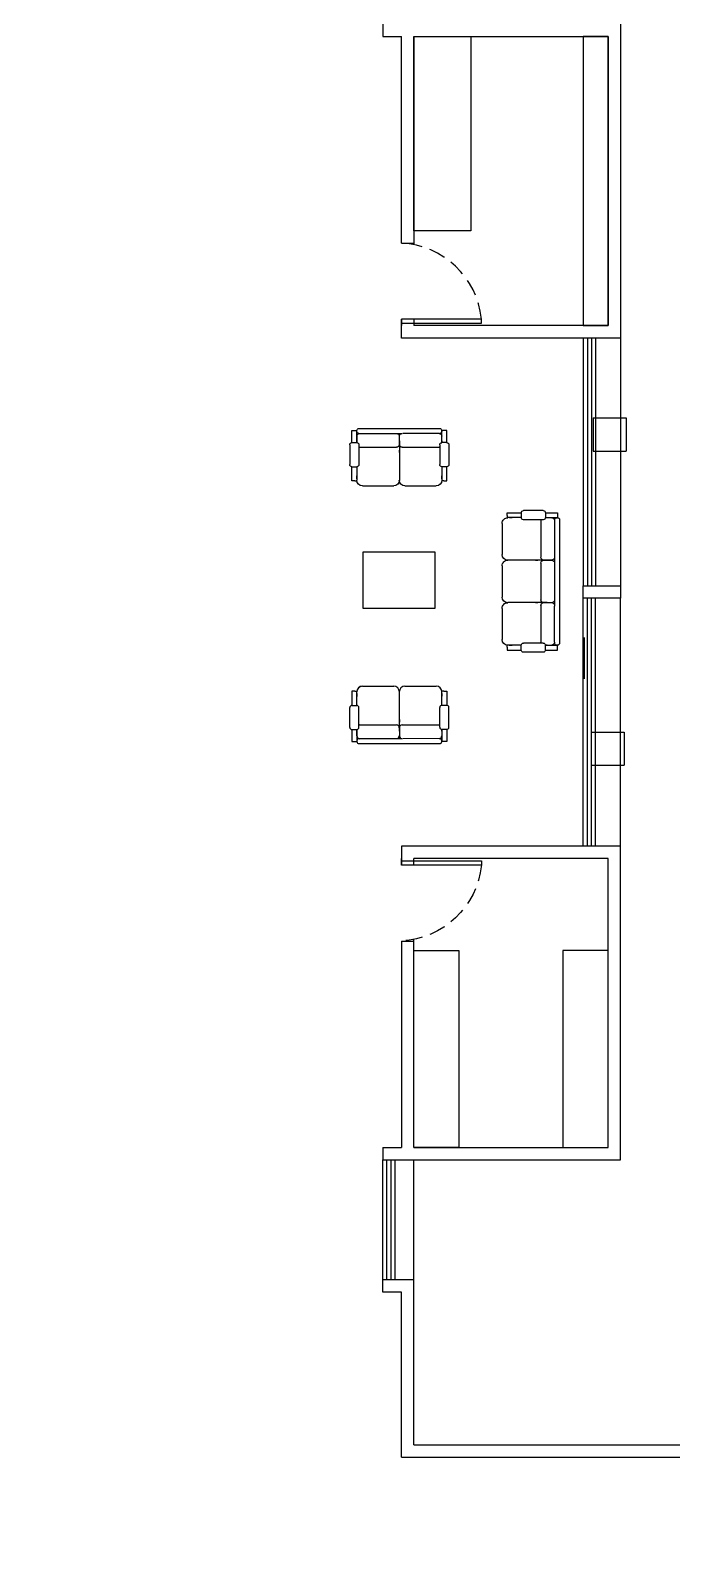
# Model space of a CAD drawing. Header units: millimetres. Extents: x -1615 to -538, y 177 to 397.
# Drawn here: x -1302 to -1294.24, y 341.75 to 360.11 of the extents above; entities that cross this region are included whole.
import ezdxf

# ---------------------------------------------------------------- set-up
doc = ezdxf.new("R2010")
doc.units = ezdxf.units.MM
doc.linetypes.add('OCULTA2', pattern=[0.3, 0.2, -0.1])
for name, color, linetype in [('MOB', 7, 'Continuous'), ('MUEB', 251, 'Continuous'), ('MUEBLES', 9, 'Continuous'), ('MUROS', 1, 'Continuous'), ('VENT', 4, 'Continuous'), ('VENTANAS', 4, 'Continuous')]:
    doc.layers.add(name, color=color, linetype=linetype)

# ---------------------------------------------------------------- blocks, each defined once
blk = doc.blocks.new('SILLON4')
at = {"layer": 'MOB'}
for p, q in [((0.609, 1.016), (0.262, 0.867)), ((0.719, 0.998), (0.696, 0.988)), ((0.706, 0.964), (0.699, 0.98)), ((0.763, 0.83), (0.706, 0.964)), ((0.706, 0.964), (0.72, 0.932)), ((0.763, 0.83), (0.706, 0.964)), ((0.719, 0.998), (0.751, 1.012)), ((0.751, 1.012), (0.818, 0.854)), ((0.136, 0.814), (-0.211, 0.665)), ((0.414, 0.34), (0.226, 0.778)), ((0.436, 0.289), (0.226, 0.777)), ((0.844, 0.576), (0.75, 0.797)), ((0.818, 0.854), (0.763, 0.83)), ((0.947, 0.62), (0.852, 0.84)), ((-0.337, 0.611), (-0.684, 0.462)), ((-0.059, 0.137), (-0.247, 0.575)), ((0.825, 0.6), (0.415, 0.424)), ((0.933, 0.586), (0.878, 0.562)), ((0.878, 0.562), (0.909, 0.492)), ((0.933, 0.586), (0.991, 0.452)), ((-0.81, 0.408), (-1.156, 0.26)), ((-0.81, 0.408), (-1.156, 0.26)), ((0.922, 0.396), (-0.922, -0.396)), ((-0.684, 0.29), (-0.72, 0.372)), ((0.898, 0.451), (-0.061, 0.038)), ((0.352, 0.398), (-0.058, 0.222)), ((0.358, 0.471), (0.37, 0.443)), ((0.397, 0.38), (0.436, 0.29)), ((0.891, 0.446), (0.481, 0.271)), ((0.909, 0.491), (0.936, 0.428)), ((0.991, 0.452), (0.936, 0.428)), ((-0.531, -0.066), (-0.696, 0.317)), ((-0.121, 0.195), (-0.531, 0.019)), ((-0.115, 0.268), (-0.103, 0.24)), ((-1.219, 0.167), (-1.251, 0.154)), ((-1.251, 0.154), (-1.183, -0.004)), ((-1.219, 0.167), (-1.196, 0.177)), ((-1.185, 0.154), (-1.192, 0.169)), ((-1.157, 0.087), (-1.192, 0.169)), ((-1.128, 0.02), (-1.185, 0.154)), ((-1.185, 0.154), (-1.172, 0.121)), ((-1.183, -0.004), (-1.128, 0.02)), ((-1, -0.214), (-1.094, 0.006)), ((-0.041, 0.047), (-0.945, -0.341)), ((-0.588, 0.065), (-0.576, 0.037)), ((-0.076, 0.177), (-0.037, 0.087)), ((-1.102, -0.258), (-1.197, -0.038)), ((-0.594, -0.008), (-1.013, -0.188)), ((-0.549, -0.026), (-0.51, -0.116)), ((-0.464, -0.135), (-0.534, -0.165)), ((-1.068, -0.272), (-1.013, -0.248)), ((-1.068, -0.272), (-1.011, -0.406)), ((-1.013, -0.248), (-0.955, -0.383)), ((-1.012, -0.251), (-0.979, -0.328)), ((-1.011, -0.406), (-0.956, -0.382)), ((-0.956, -0.382), (-0.959, -0.375))]:
    blk.add_line(p, q, dxfattribs=at)
for centre, radius, start, end in [((0.636, 0.953), 0.0686, 23.2236, 113.2236), ((0.163, 0.751), 0.0686, 23.2236, 113.2236), ((0.163, 0.751), 0.0686, 23.2236, 113.2236), ((0.289, 0.804), 0.0686, 113.2236, 203.2236), ((0.773, 0.807), 0.0257, 113.2236, 203.2236), ((0.829, 0.83), 0.0257, 23.2236, 113.2236), ((-0.31, 0.548), 0.0686, 23.2236, 113.2236), ((-0.31, 0.548), 0.0686, 23.2236, 113.2236), ((-0.184, 0.602), 0.0686, 113.2236, 203.2236), ((0.868, 0.586), 0.0257, 203.2236, 293.2236), ((0.923, 0.61), 0.0257, 293.2236, 23.2236), ((-0.783, 0.345), 0.0686, 23.2236, 113.2236), ((-0.783, 0.345), 0.0686, 23.2236, 113.2236), ((-0.656, 0.399), 0.0686, 113.2236, 203.2236), ((0.365, 0.366), 0.0343, 23.2236, 113.2236), ((0.429, 0.392), 0.0343, 113.2236, 203.2236), ((0.877, 0.478), 0.0343, 293.2236, 23.2236), ((0.908, 0.427), 0.0257, 23.2236, 113.2236), ((0.912, 0.419), 0.0257, 293.2236, 23.2236), ((-1.129, 0.197), 0.0686, 113.2236, 203.2236), ((-0.107, 0.163), 0.0343, 23.2236, 113.2236), ((-0.044, 0.19), 0.0343, 113.2236, 203.2236), ((0.404, 0.276), 0.0343, 293.2236, 23.2236), ((0.467, 0.302), 0.0343, 203.2236, 293.2236), ((-1.118, -0.004), 0.0257, 23.2236, 113.2236), ((-0.517, -0.012), 0.0343, 113.2236, 203.2236), ((-0.069, 0.073), 0.0343, 293.2236, 23.2236), ((-0.006, 0.1), 0.0343, 203.2236, 293.2236), ((-1.173, -0.028), 0.0257, 113.2236, 203.2236), ((-0.58, -0.039), 0.0343, 23.2236, 113.2236), ((-0.541, -0.13), 0.0343, 293.2236, 23.2236), ((-0.478, -0.103), 0.0343, 203.2236, 293.2236), ((-1.078, -0.248), 0.0257, 203.2236, 293.2236), ((-1.023, -0.224), 0.0257, 293.2236, 23.2236), ((-0.955, -0.318), 0.0257, 203.2236, 293.2236), ((-0.935, -0.365), 0.0257, 113.2236, 203.2236), ((-0.932, -0.372), 0.0257, 203.2236, 293.2236)]:
    blk.add_arc(centre, radius, start, end, dxfattribs=at)
blk = doc.blocks.new('A$C63B07002')
at = {"layer": 'MOB', "xscale": -1, "rotation": 51.18713273036943}
blk.add_blockref('SILLON4', (1.259, 0.489), dxfattribs=at)
blk = doc.blocks.new('sofa 1')
at = {"layer": 'MOB'}
for p, q in [((1338.141, 50.121), (1338.381, 50.121)), ((1337.945, 50.01), (1337.945, 48.518)), ((1337.969, 50.096), (1337.969, 50.036)), ((1338.115, 50.096), (1337.969, 50.096)), ((1338.038, 50.036), (1337.969, 50.036)), ((1338.005, 50.01), (1338.004, 48.966)), ((1338.004, 50.001), (1338.004, 49.556)), ((1338.115, 50.036), (1338.038, 50.036)), ((1338.115, 50.096), (1338.115, 50.036)), ((1338.141, 50.01), (1338.381, 50.01)), ((1338.17, 50.001), (1338.171, 49.556)), ((1338.578, 50.096), (1338.407, 50.096)), ((1338.407, 50.096), (1338.407, 50.036)), ((1338.407, 50.036), (1338.552, 50.036)), ((1338.407, 50.036), (1338.552, 50.036)), ((1338.552, 50.036), (1338.517, 50.036)), ((1338.552, 50.036), (1338.57, 50.036)), ((1338.578, 50.061), (1338.578, 50.096)), ((1338.578, 50.061), (1338.578, 50.036)), ((1338.638, 49.967), (1338.638, 49.59)), ((1338.038, 49.521), (1338.57, 49.521)), ((1338.137, 49.521), (1338.039, 49.521)), ((1338.094, 49.521), (1338.571, 49.521)), ((1338.171, 49.487), (1338.171, 49.041)), ((1338.236, 49.521), (1338.206, 49.521)), ((1338.639, 49.453), (1338.639, 49.075)), ((1338.005, 48.527), (1338.004, 48.966)), ((1338.137, 49.007), (1338.039, 49.007)), ((1338.094, 49.007), (1338.571, 49.007)), ((1338.171, 48.973), (1338.172, 48.527)), ((1338.236, 49.007), (1338.206, 49.007)), ((1338.639, 48.938), (1338.639, 48.561)), ((1337.97, 48.432), (1337.97, 48.492)), ((1337.97, 48.492), (1337.978, 48.492)), ((1338.116, 48.492), (1337.97, 48.492)), ((1338.113, 48.492), (1338.03, 48.492)), ((1338.116, 48.492), (1338.039, 48.492)), ((1338.094, 48.492), (1338.116, 48.492)), ((1338.116, 48.432), (1338.116, 48.492)), ((1338.142, 48.518), (1338.382, 48.518)), ((1338.408, 48.432), (1338.408, 48.492)), ((1338.408, 48.492), (1338.553, 48.492)), ((1338.408, 48.492), (1338.511, 48.492)), ((1338.481, 48.492), (1338.571, 48.492)), ((1338.481, 48.492), (1338.571, 48.492)), ((1338.553, 48.492), (1338.518, 48.492)), ((1338.553, 48.492), (1338.571, 48.492)), ((1338.579, 48.467), (1338.579, 48.493)), ((1338.579, 48.467), (1338.579, 48.432)), ((1338.116, 48.432), (1337.97, 48.432)), ((1338.142, 48.407), (1338.382, 48.407)), ((1338.579, 48.432), (1338.408, 48.432))]:
    blk.add_line(p, q, dxfattribs=at)
for centre, radius, start, end in [((1338.141, 50.096), 0.0257, 90.0062, 180.0062), ((1338.381, 50.096), 0.0257, 0.0062, 90.0062), ((1337.97, 50.01), 0.0257, 90.0062, 180.0062), ((1337.979, 50.01), 0.0257, 0.0062, 90.0062), ((1338.038, 50.001), 0.0343, 90.0062, 180.0062), ((1338.141, 50.036), 0.0257, 180.0062, 270.0062), ((1338.381, 50.036), 0.0257, 270.0062, 0.0062), ((1338.57, 49.967), 0.0686, 0.0062, 90.0062), ((1338.57, 49.59), 0.0686, 270.0062, 0.0062), ((1338.038, 49.556), 0.0343, 180.0062, 270.0062), ((1338.039, 49.487), 0.0343, 90.0062, 180.0062), ((1338.136, 49.556), 0.0343, 270.0062, 0.0062), ((1338.137, 49.487), 0.0343, 0.0062, 90.0062), ((1338.571, 49.453), 0.0686, 0.0062, 90.0062), ((1338.571, 49.453), 0.0686, 0.0062, 90.0062), ((1338.039, 49.041), 0.0343, 180.0062, 270.0062), ((1338.137, 49.041), 0.0343, 270.0062, 0.0062), ((1338.571, 49.075), 0.0686, 270.0062, 0.0062), ((1338.039, 48.973), 0.0343, 90.0062, 180.0062), ((1338.137, 48.973), 0.0343, 0.0062, 90.0062), ((1338.571, 48.938), 0.0686, 0.0062, 90.0062), ((1338.571, 48.938), 0.0686, 0.0062, 90.0062), ((1337.97, 48.518), 0.0257, 180.0062, 270.0062), ((1337.978, 48.518), 0.0257, 270.0062, 0.0062), ((1338.039, 48.527), 0.0343, 180.0062, 270.0062), ((1338.142, 48.492), 0.0257, 90.0062, 180.0062), ((1338.137, 48.527), 0.0343, 345.5287, 0.0062), ((1338.382, 48.492), 0.0257, 0.0062, 90.0062), ((1338.571, 48.561), 0.0686, 270.0062, 0.0062), ((1338.142, 48.432), 0.0257, 180.0062, 270.0062), ((1338.382, 48.432), 0.0257, 270.0062, 0.0062)]:
    blk.add_arc(centre, radius, start, end, dxfattribs=at)
blk = doc.blocks.new('sofa2')
at = {"layer": 'MOB'}
for p, q in [((1340.511, 50.095), (1340.511, 50.129)), ((1340.511, 50.129), (1340.682, 50.129)), ((1340.682, 50.129), (1340.682, 50.069)), ((1340.948, 50.155), (1340.708, 50.155)), ((1340.974, 50.129), (1340.974, 50.069)), ((1340.974, 50.129), (1341.12, 50.129)), ((1341.12, 50.129), (1341.12, 50.069)), ((1340.451, 49.623), (1340.451, 50)), ((1340.511, 50.095), (1340.511, 50.069)), ((1340.537, 50.069), (1340.519, 50.069)), ((1340.609, 50.069), (1340.519, 50.069)), ((1340.609, 50.069), (1340.519, 50.069)), ((1340.682, 50.069), (1340.537, 50.069)), ((1340.537, 50.069), (1340.572, 50.069)), ((1340.682, 50.069), (1340.579, 50.069)), ((1340.948, 50.043), (1340.708, 50.043)), ((1340.919, 49.589), (1340.918, 50.035)), ((1340.974, 50.069), (1341.051, 50.069)), ((1340.974, 50.069), (1341.12, 50.069)), ((1340.996, 50.069), (1340.974, 50.069)), ((1340.977, 50.069), (1341.06, 50.069)), ((1341.085, 50.035), (1341.086, 49.595)), ((1341.12, 50.069), (1341.112, 50.069)), ((1341.145, 49.066), (1341.145, 50.043)), ((1341.085, 49.066), (1341.085, 49.589)), ((1340.451, 49.109), (1340.451, 49.486)), ((1340.996, 49.555), (1340.519, 49.555)), ((1340.854, 49.555), (1340.884, 49.555)), ((1340.919, 49.074), (1340.919, 49.52)), ((1340.953, 49.555), (1341.051, 49.555)), ((1340.512, 49.014), (1340.512, 49.04)), ((1340.512, 49.014), (1340.512, 48.98)), ((1340.683, 49.04), (1340.519, 49.04)), ((1340.683, 49.04), (1340.52, 49.04)), ((1340.538, 49.04), (1340.52, 49.04)), ((1340.683, 49.04), (1340.538, 49.04)), ((1340.538, 49.04), (1340.573, 49.04)), ((1340.683, 49.04), (1340.538, 49.04)), ((1340.683, 48.98), (1340.683, 49.04)), ((1340.949, 49.066), (1340.709, 49.066)), ((1341.052, 49.04), (1340.975, 49.04)), ((1340.975, 48.98), (1340.975, 49.04)), ((1340.975, 49.04), (1341.052, 49.04)), ((1340.996, 49.04), (1340.975, 49.04)), ((1340.975, 49.04), (1341.051, 49.04)), ((1341.052, 49.04), (1341.121, 49.04)), ((1341.121, 48.98), (1341.121, 49.04)), ((1340.512, 48.98), (1340.683, 48.98)), ((1340.949, 48.954), (1340.709, 48.954)), ((1340.975, 48.98), (1341.121, 48.98))]:
    blk.add_line(p, q, dxfattribs=at)
for centre, radius, start, end in [((1340.708, 50.129), 0.0257, 90.0062, 180.0062), ((1340.948, 50.129), 0.0257, 0.0062, 90.0062), ((1340.519, 50), 0.0686, 90.0062, 180.0062), ((1340.708, 50.069), 0.0257, 180.0062, 270.0062), ((1340.953, 50.035), 0.0343, 165.5287, 180.0062), ((1340.948, 50.069), 0.0257, 270.0062, 0.0062), ((1341.051, 50.035), 0.0343, 0.0062, 90.0062), ((1341.112, 50.043), 0.0257, 90.0062, 180.0062), ((1341.12, 50.043), 0.0257, 0.0062, 90.0062), ((1340.519, 49.623), 0.0686, 180.0062, 270.0062), ((1340.519, 49.623), 0.0686, 180.0062, 270.0062), ((1340.953, 49.589), 0.0343, 180.0062, 270.0062), ((1341.051, 49.589), 0.0343, 270.0062, 0.0062), ((1340.519, 49.486), 0.0686, 90.0062, 180.0062), ((1340.953, 49.52), 0.0343, 90.0062, 180.0062), ((1341.051, 49.52), 0.0343, 0.0062, 90.0062), ((1340.519, 49.109), 0.0686, 180.0062, 270.0062), ((1340.519, 49.109), 0.0686, 180.0062, 270.0062), ((1340.52, 49.109), 0.0686, 180.0062, 270.0062), ((1340.709, 49.04), 0.0257, 90.0062, 180.0062), ((1340.953, 49.074), 0.0343, 180.0062, 194.4837), ((1340.949, 49.04), 0.0257, 0.0062, 90.0062), ((1341.051, 49.074), 0.0343, 270.0062, 0.0062), ((1341.052, 49.074), 0.0343, 270.0062, 0.0062), ((1341.111, 49.066), 0.0257, 180.0062, 270.0062), ((1341.12, 49.066), 0.0257, 270.0062, 0.0062), ((1340.709, 48.98), 0.0257, 180.0062, 270.0062), ((1340.949, 48.98), 0.0257, 270.0062, 0.0062)]:
    blk.add_arc(centre, radius, start, end, dxfattribs=at)
blk = doc.blocks.new('A$C31F15ED4')
at = {"layer": 'VENT'}
blk.add_line((0, 0.03), (0, 0), dxfattribs=at)
blk.add_lwpolyline([(0, 0.03), (0.97, 0.03), (0.97, 0.08), (0, 0.08)], close=True, dxfattribs=at)
at = {"layer": 'VENT', "linetype": 'OCULTA2'}
blk.add_arc((-0.051, -0.025), 1.026, 5.8587, 87.1721, dxfattribs=at)

msp = doc.modelspace()

# ---------------------------------------------------------------- linework, layer by layer
for points in [[(-1297.361, 360.035), (-1296.67, 360.035), (-1296.67, 357.684), (-1297.361, 357.684)], [(-1295.011, 360.035), (-1295.311, 360.035), (-1295.311, 356.535), (-1295.011, 356.535)]]:
    msp.add_lwpolyline(points, close=True)
at = {"layer": 'MOB'}
msp.add_lwpolyline([(-1297.103, 353.793), (-1297.977, 353.793), (-1297.977, 353.114), (-1297.103, 353.114)], close=True, dxfattribs=at)
at = {"layer": 'MUEB'}
msp.add_line((-1295.297, 352.26), (-1295.297, 352.76), dxfattribs=at)
at = {"layer": 'MUEBLES'}
for points in [[(-1297.361, 348.971), (-1296.816, 348.971), (-1296.816, 346.585), (-1297.361, 346.585)], [(-1295.011, 348.971), (-1295.556, 348.971), (-1295.556, 346.585), (-1295.011, 346.585)]]:
    msp.add_lwpolyline(points, dxfattribs=at)
at = {"layer": 'MUROS'}
for p, q in [((-1297.736, 360.185), (-1297.736, 360.035)), ((-1294.861, 360.185), (-1294.861, 356.385)), ((-1297.736, 360.035), (-1297.511, 360.035)), ((-1297.511, 357.535), (-1297.511, 360.035)), ((-1297.361, 360.035), (-1295.011, 360.035)), ((-1297.361, 360.035), (-1297.361, 357.516)), ((-1295.011, 360.035), (-1295.011, 356.535)), ((-1297.512, 357.535), (-1297.362, 357.535)), ((-1297.511, 356.385), (-1297.511, 356.615)), ((-1297.361, 356.615), (-1297.361, 356.535)), ((-1295.011, 356.535), (-1297.361, 356.535)), ((-1295.011, 356.535), (-1295.311, 356.535)), ((-1294.861, 356.385), (-1297.511, 356.385)), ((-1294.861, 356.385), (-1295.311, 356.385)), ((-1295.19, 355.417), (-1294.79, 355.417)), ((-1295.19, 355.417), (-1295.19, 355.017)), ((-1294.79, 355.417), (-1294.79, 355.017)), ((-1295.19, 355.017), (-1294.79, 355.017)), ((-1295.216, 351.615), (-1294.816, 351.615)), ((-1295.216, 351.615), (-1295.216, 351.215)), ((-1294.816, 351.615), (-1294.816, 351.215)), ((-1295.216, 351.215), (-1294.816, 351.215)), ((-1294.861, 350.235), (-1297.511, 350.235)), ((-1297.511, 350.235), (-1297.511, 350.005)), ((-1295.011, 350.085), (-1297.361, 350.085)), ((-1297.361, 350.005), (-1297.361, 350.085)), ((-1294.861, 350.235), (-1295.311, 350.235)), ((-1295.011, 350.085), (-1295.311, 350.085)), ((-1295.011, 346.585), (-1295.011, 350.085)), ((-1294.861, 346.435), (-1294.861, 350.235)), ((-1297.512, 349.085), (-1297.362, 349.085)), ((-1297.511, 349.085), (-1297.511, 346.585)), ((-1297.361, 346.585), (-1297.361, 349.104)), ((-1297.736, 346.585), (-1297.511, 346.585)), ((-1297.736, 346.585), (-1297.736, 346.435)), ((-1297.361, 346.585), (-1295.011, 346.585)), ((-1297.736, 346.435), (-1294.861, 346.435)), ((-1297.736, 344.835), (-1297.736, 344.985)), ((-1297.361, 344.985), (-1297.736, 344.985)), ((-1297.361, 342.985), (-1297.361, 344.985)), ((-1297.511, 344.835), (-1297.736, 344.835)), ((-1297.511, 342.835), (-1297.511, 344.835)), ((-1297.361, 342.985), (-1283.861, 342.985)), ((-1297.511, 342.835), (-1283.886, 342.835))]:
    msp.add_line(p, q, dxfattribs=at)
msp.add_lwpolyline([(-1294.861, 353.235), (-1295.311, 353.235), (-1295.311, 353.385), (-1294.861, 353.385)], close=True, dxfattribs=at)
at = {"layer": 'VENTANAS'}
for p, q in [((-1295.311, 356.385), (-1295.311, 353.385)), ((-1295.261, 356.385), (-1295.261, 353.385)), ((-1295.211, 356.385), (-1295.211, 353.385)), ((-1295.161, 356.385), (-1295.161, 353.385)), ((-1294.861, 356.385), (-1294.861, 353.385)), ((-1295.311, 350.235), (-1295.311, 353.235)), ((-1295.261, 350.235), (-1295.261, 353.235)), ((-1295.211, 350.235), (-1295.211, 353.235)), ((-1295.161, 350.235), (-1295.161, 353.235)), ((-1294.861, 350.235), (-1294.861, 353.235)), ((-1297.736, 344.985), (-1297.736, 346.435)), ((-1297.686, 344.985), (-1297.686, 346.435)), ((-1297.636, 344.985), (-1297.636, 346.435)), ((-1297.586, 344.985), (-1297.586, 346.435)), ((-1297.361, 344.985), (-1297.361, 346.435))]:
    msp.add_line(p, q, dxfattribs=at)

# ---------------------------------------------------------------- block references
msp.add_blockref('A$C31F15ED4', (-1297.512, 356.535))
at = {"xscale": -1, "rotation": 180}
msp.add_blockref('A$C31F15ED4', (-1297.512, 350.085), dxfattribs=at)
at = {"layer": 'MOB', "xscale": -1, "rotation": 270}
msp.add_blockref('sofa2', (-1347.091, -985.856), dxfattribs=at)
at = {"layer": 'MOB', "xscale": -1}
msp.add_blockref('sofa 1', (42.347, 304.174), dxfattribs=at)
at = {"layer": 'MOB', "rotation": 270}
msp.add_blockref('sofa2', (-1347.091, 1692.62), dxfattribs=at)
at = {"layer": 'VENTANAS', "xscale": -1, "rotation": 117.9573545321566}
msp.add_blockref('A$C63B07002', (-1302.54, 344.823), dxfattribs=at)

doc.saveas('drawing.dxf')
